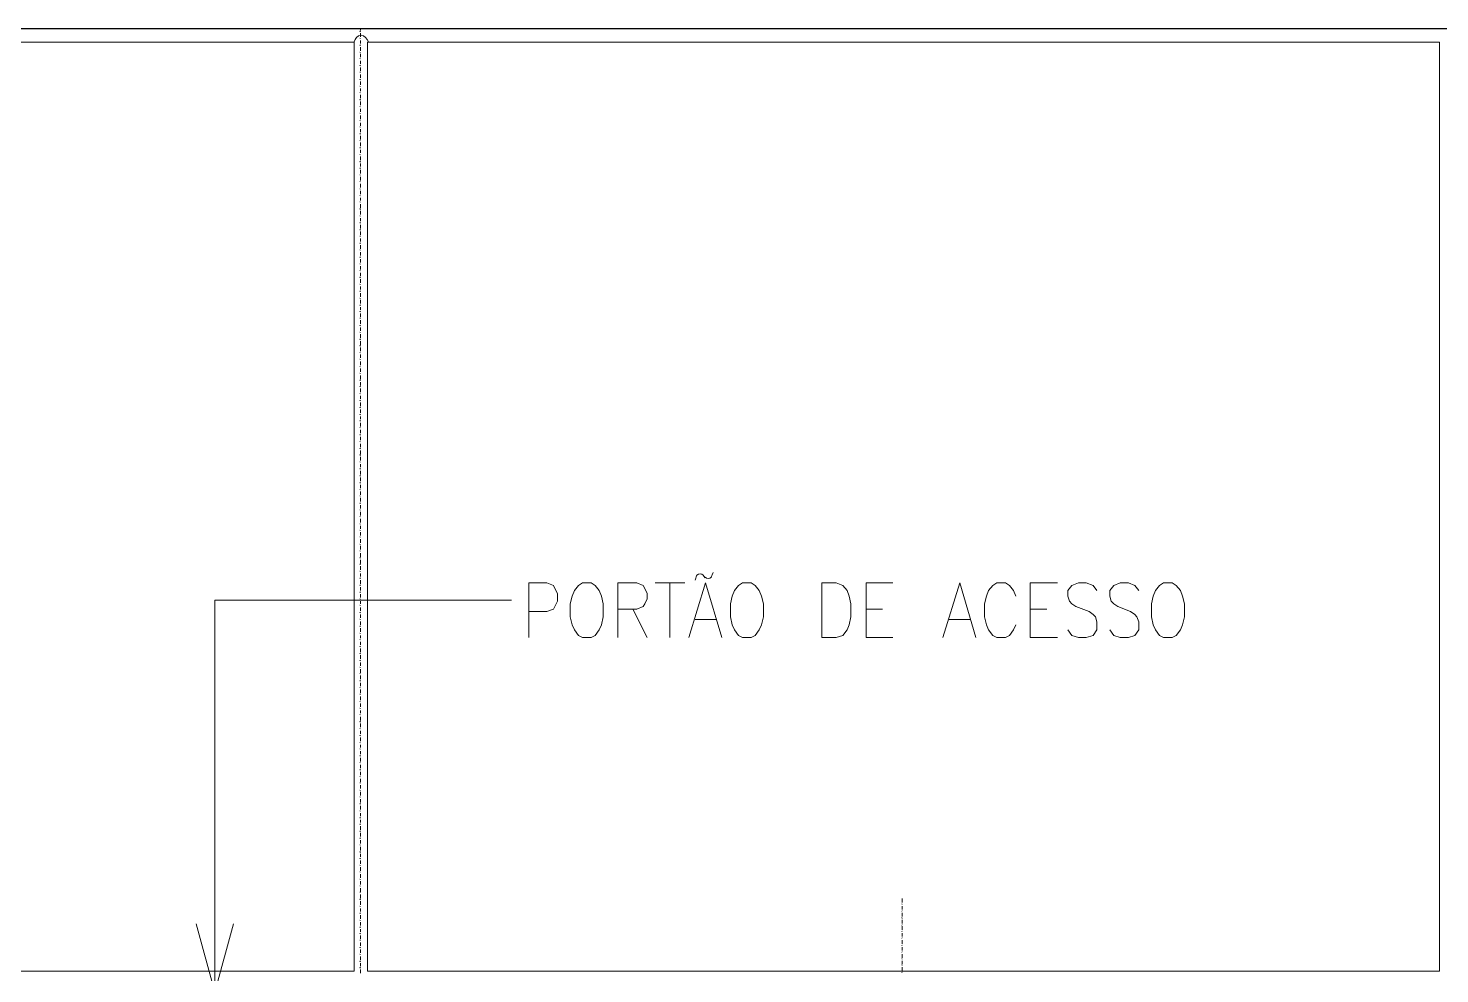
# Model space of a CAD drawing. Header units: millimetres. Extents: x 2928 to 3112, y 1220 to 1280.
# Drawn here: x 3075.62 to 3080.78, y 1236.9 to 1240.36 of the extents above; entities that cross this region are included whole.
import ezdxf

# ---------------------------------------------------------------- set-up
doc = ezdxf.new("R2010")
doc.units = ezdxf.units.MM

msp = doc.modelspace()

# ---------------------------------------------------------------- linework, layer by layer
at = {"color": 7, "linetype": 'Continuous', "lineweight": -2, "true_color": 0x000007}
msp.add_lwpolyline([(3098.42618, 1234.8053), (3098.42618, 1240.35609), (3056.66629, 1240.35609), (3056.66629, 1234.8053)], dxfattribs=at)
at = {"color": 252, "linetype": 'Continuous', "lineweight": 13, "true_color": 0x989898}
for points in [[(3076.83502, 1240.35112), (3076.83502, 1240.35774), (3076.83502, 1240.35774)], [(3076.83502, 1240.34451), (3076.83337, 1240.34782), (3076.83337, 1240.34782)], [(3076.83502, 1240.3197), (3076.83337, 1240.32135), (3076.83337, 1240.32135)], [(3076.83502, 1240.32632), (3076.83502, 1240.33955), (3076.83502, 1240.33955)], [(3076.83502, 1240.30151), (3076.83502, 1240.31308), (3076.83502, 1240.31308)], [(3076.83502, 1240.29489), (3076.83337, 1240.29654), (3076.83337, 1240.29654)], [(3076.83502, 1240.26843), (3076.83337, 1240.27008), (3076.83337, 1240.27008)], [(3076.83502, 1240.24527), (3076.83337, 1240.24692), (3076.83337, 1240.24692)], [(3076.83502, 1240.27504), (3076.83502, 1240.28827), (3076.83502, 1240.28827)], [(3076.83502, 1240.25189), (3076.83502, 1240.26346), (3076.83502, 1240.26346)], [(3076.83502, 1240.22046), (3076.83337, 1240.22211), (3076.83337, 1240.22211)], [(3076.83502, 1240.19565), (3076.83337, 1240.1973), (3076.83337, 1240.1973)], [(3076.83502, 1240.22708), (3076.83502, 1240.23865), (3076.83502, 1240.23865)], [(3076.83502, 1240.20061), (3076.83502, 1240.21384), (3076.83502, 1240.21384)], [(3076.83502, 1240.16919), (3076.83337, 1240.17084), (3076.83337, 1240.17084)], [(3076.83502, 1240.14438), (3076.83337, 1240.14603), (3076.83337, 1240.14603)], [(3076.83502, 1240.1758), (3076.83502, 1240.18903), (3076.83502, 1240.18903)], [(3076.83502, 1240.15099), (3076.83502, 1240.16257), (3076.83502, 1240.16257)], [(3076.83502, 1240.12122), (3076.83337, 1240.12287), (3076.83337, 1240.12287)], [(3076.83502, 1240.09476), (3076.83337, 1240.09806), (3076.83337, 1240.09806)], [(3076.83502, 1240.12784), (3076.83502, 1240.13776), (3076.83502, 1240.13776)], [(3076.83502, 1240.10137), (3076.83502, 1240.1146), (3076.83502, 1240.1146)], [(3076.83502, 1240.06995), (3076.83337, 1240.0716), (3076.83337, 1240.0716)], [(3076.83502, 1240.04514), (3076.83337, 1240.04679), (3076.83337, 1240.04679)], [(3076.83502, 1240.07656), (3076.83502, 1240.08979), (3076.83502, 1240.08979)], [(3076.83502, 1240.05175), (3076.83502, 1240.06333), (3076.83502, 1240.06333)], [(3076.83502, 1240.01867), (3076.83337, 1240.02033), (3076.83337, 1240.02033)], [(3076.83502, 1239.99552), (3076.83337, 1239.99717), (3076.83337, 1239.99717)], [(3076.83502, 1240.02529), (3076.83502, 1240.03852), (3076.83502, 1240.03852)], [(3076.83502, 1240.00048), (3076.83502, 1240.01206), (3076.83502, 1240.01206)], [(3076.83502, 1239.97732), (3076.83502, 1239.9889), (3076.83502, 1239.9889)], [(3076.83502, 1239.97071), (3076.83337, 1239.97236), (3076.83337, 1239.97236)], [(3076.83502, 1239.9459), (3076.83337, 1239.94755), (3076.83337, 1239.94755)], [(3076.83502, 1239.95086), (3076.83502, 1239.96409), (3076.83502, 1239.96409)], [(3076.83502, 1239.92605), (3076.83502, 1239.93928), (3076.83502, 1239.93928)], [(3076.83502, 1239.91943), (3076.83337, 1239.92109), (3076.83337, 1239.92109)], [(3076.83502, 1239.89462), (3076.83337, 1239.89628), (3076.83337, 1239.89628)], [(3076.83502, 1239.90124), (3076.83502, 1239.91282), (3076.83502, 1239.91282)], [(3076.83502, 1239.87478), (3076.83502, 1239.88801), (3076.83502, 1239.88801)], [(3076.83502, 1239.86816), (3076.83337, 1239.87147), (3076.83337, 1239.87147)], [(3076.83502, 1239.845), (3076.83337, 1239.84666), (3076.83337, 1239.84666)], [(3076.83502, 1239.85162), (3076.83502, 1239.8632), (3076.83502, 1239.8632)], [(3076.83502, 1239.82681), (3076.83502, 1239.84004), (3076.83502, 1239.84004)], [(3076.83502, 1239.82019), (3076.83337, 1239.82185), (3076.83337, 1239.82185)], [(3076.83502, 1239.79538), (3076.83337, 1239.79704), (3076.83337, 1239.79704)], [(3076.83502, 1239.80035), (3076.83502, 1239.81358), (3076.83502, 1239.81358)], [(3076.83502, 1239.77554), (3076.83502, 1239.78877), (3076.83502, 1239.78877)], [(3076.83502, 1239.76892), (3076.83337, 1239.77057), (3076.83337, 1239.77057)], [(3076.83502, 1239.74411), (3076.83337, 1239.74577), (3076.83337, 1239.74577)], [(3076.83502, 1239.75073), (3076.83502, 1239.7623), (3076.83502, 1239.7623)], [(3076.83502, 1239.72757), (3076.83502, 1239.7375), (3076.83502, 1239.7375)], [(3076.83502, 1239.72096), (3076.83337, 1239.72261), (3076.83337, 1239.72261)], [(3076.83502, 1239.69449), (3076.83337, 1239.6978), (3076.83337, 1239.6978)], [(3076.83502, 1239.70111), (3076.83502, 1239.71434), (3076.83502, 1239.71434)], [(3076.83502, 1239.6763), (3076.83502, 1239.68953), (3076.83502, 1239.68953)], [(3076.83502, 1239.66968), (3076.83337, 1239.67134), (3076.83337, 1239.67134)], [(3076.83502, 1239.64487), (3076.83337, 1239.64653), (3076.83337, 1239.64653)], [(3076.83502, 1239.65149), (3076.83502, 1239.66307), (3076.83502, 1239.66307)], [(3076.83502, 1239.62502), (3076.83502, 1239.63826), (3076.83502, 1239.63826)], [(3076.83502, 1239.61841), (3076.83337, 1239.62172), (3076.83337, 1239.62172)], [(3076.83502, 1239.59525), (3076.83337, 1239.59691), (3076.83337, 1239.59691)], [(3076.83502, 1239.60021), (3076.83502, 1239.61345), (3076.83502, 1239.61345)], [(3076.83502, 1239.57706), (3076.83502, 1239.58864), (3076.83502, 1239.58864)], [(3076.83502, 1239.57044), (3076.83337, 1239.5721), (3076.83337, 1239.5721)], [(3076.83502, 1239.54563), (3076.83337, 1239.54729), (3076.83337, 1239.54729)], [(3076.83502, 1239.55059), (3076.83502, 1239.56383), (3076.83502, 1239.56383)], [(3076.83502, 1239.52578), (3076.83502, 1239.53902), (3076.83502, 1239.53902)], [(3076.83502, 1239.51917), (3076.83337, 1239.52082), (3076.83337, 1239.52082)], [(3076.83502, 1239.49436), (3076.83337, 1239.49601), (3076.83337, 1239.49601)], [(3076.83502, 1239.50097), (3076.83502, 1239.51255), (3076.83502, 1239.51255)], [(3076.83502, 1239.47451), (3076.83502, 1239.48774), (3076.83502, 1239.48774)], [(3076.83502, 1239.46955), (3076.83337, 1239.4712), (3076.83337, 1239.4712)], [(3076.83502, 1239.44474), (3076.83337, 1239.44805), (3076.83337, 1239.44805)], [(3076.83502, 1239.41993), (3076.83337, 1239.42158), (3076.83337, 1239.42158)], [(3076.83502, 1239.45136), (3076.83502, 1239.46293), (3076.83502, 1239.46293)], [(3076.83502, 1239.42655), (3076.83502, 1239.43978), (3076.83502, 1239.43978)], [(3076.83502, 1239.39512), (3076.83337, 1239.39677), (3076.83337, 1239.39677)], [(3076.83502, 1239.36866), (3076.83337, 1239.37031), (3076.83337, 1239.37031)], [(3076.83502, 1239.40174), (3076.83502, 1239.41331), (3076.83502, 1239.41331)], [(3076.83502, 1239.37527), (3076.83502, 1239.3885), (3076.83502, 1239.3885)], [(3076.83502, 1239.34385), (3076.83337, 1239.3455), (3076.83337, 1239.3455)], [(3076.83502, 1239.32069), (3076.83337, 1239.32234), (3076.83337, 1239.32234)], [(3076.83502, 1239.35046), (3076.83502, 1239.36369), (3076.83502, 1239.36369)], [(3076.83502, 1239.32731), (3076.83502, 1239.33723), (3076.83502, 1239.33723)], [(3076.83502, 1239.29588), (3076.83337, 1239.29753), (3076.83337, 1239.29753)], [(3076.83502, 1239.26942), (3076.83337, 1239.27107), (3076.83337, 1239.27107)], [(3076.83502, 1239.30084), (3076.83502, 1239.31407), (3076.83502, 1239.31407)], [(3076.83502, 1239.27603), (3076.83502, 1239.28926), (3076.83502, 1239.28926)], [(3076.83502, 1239.24461), (3076.83337, 1239.24626), (3076.83337, 1239.24626)], [(3076.83502, 1239.21814), (3076.83337, 1239.22145), (3076.83337, 1239.22145)], [(3076.83502, 1239.25122), (3076.83502, 1239.2628), (3076.83502, 1239.2628)], [(3076.83502, 1239.22476), (3076.83502, 1239.23799), (3076.83502, 1239.23799)], [(3076.83502, 1239.19995), (3076.83502, 1239.21318), (3076.83502, 1239.21318)], [(3076.83502, 1239.19499), (3076.83337, 1239.19829), (3076.83337, 1239.19829)], [(3076.83502, 1239.17018), (3076.83337, 1239.17183), (3076.83337, 1239.17183)], [(3076.83502, 1239.17679), (3076.83502, 1239.19003), (3076.83502, 1239.19003)], [(3076.83502, 1239.15198), (3076.83502, 1239.16356), (3076.83502, 1239.16356)], [(3076.83502, 1239.14537), (3076.83337, 1239.14702), (3076.83337, 1239.14702)], [(3076.83502, 1239.1189), (3076.83337, 1239.12056), (3076.83337, 1239.12056)], [(3076.83502, 1239.12552), (3076.83502, 1239.13875), (3076.83502, 1239.13875)], [(3076.83502, 1239.10071), (3076.83502, 1239.11229), (3076.83502, 1239.11229)], [(3076.83502, 1239.09409), (3076.83337, 1239.09575), (3076.83337, 1239.09575)], [(3076.83502, 1239.06928), (3076.83337, 1239.07094), (3076.83337, 1239.07094)], [(3076.83502, 1239.07425), (3076.83502, 1239.08748), (3076.83502, 1239.08748)], [(3076.83502, 1239.05109), (3076.83502, 1239.06267), (3076.83502, 1239.06267)], [(3076.83502, 1239.04613), (3076.83337, 1239.04778), (3076.83337, 1239.04778)], [(3076.83502, 1239.01966), (3076.83337, 1239.02132), (3076.83337, 1239.02132)], [(3076.83502, 1239.02628), (3076.83502, 1239.03951), (3076.83502, 1239.03951)], [(3076.83502, 1239.00147), (3076.83502, 1239.01305), (3076.83502, 1239.01305)], [(3076.83502, 1238.99485), (3076.83337, 1238.99651), (3076.83337, 1238.99651)], [(3076.83502, 1238.96839), (3076.83337, 1238.9717), (3076.83337, 1238.9717)], [(3076.83502, 1238.97501), (3076.83502, 1238.98824), (3076.83502, 1238.98824)], [(3076.83502, 1238.9502), (3076.83502, 1238.96343), (3076.83502, 1238.96343)], [(3076.83502, 1238.94358), (3076.83337, 1238.94523), (3076.83337, 1238.94523)], [(3076.83502, 1238.92042), (3076.83337, 1238.92208), (3076.83337, 1238.92208)], [(3076.83502, 1238.92704), (3076.83502, 1238.93696), (3076.83502, 1238.93696)], [(3076.83502, 1238.90058), (3076.83502, 1238.91381), (3076.83502, 1238.91381)], [(3076.83502, 1238.89562), (3076.83337, 1238.89727), (3076.83337, 1238.89727)], [(3076.83502, 1238.86915), (3076.83337, 1238.87081), (3076.83337, 1238.87081)], [(3076.83502, 1238.87577), (3076.83502, 1238.889), (3076.83502, 1238.889)], [(3076.83502, 1238.85096), (3076.83502, 1238.86254), (3076.83502, 1238.86254)], [(3076.83502, 1238.84434), (3076.83337, 1238.846), (3076.83337, 1238.846)], [(3076.83502, 1238.81953), (3076.83337, 1238.82119), (3076.83337, 1238.82119)], [(3076.83502, 1238.82449), (3076.83502, 1238.83773), (3076.83502, 1238.83773)], [(3076.83502, 1238.79968), (3076.83502, 1238.81292), (3076.83502, 1238.81292)], [(3076.83502, 1238.79472), (3076.83337, 1238.79803), (3076.83337, 1238.79803)], [(3076.83502, 1238.76991), (3076.83337, 1238.77157), (3076.83337, 1238.77157)], [(3076.83502, 1238.77653), (3076.83502, 1238.78976), (3076.83502, 1238.78976)], [(3076.83502, 1238.75172), (3076.83502, 1238.7633), (3076.83502, 1238.7633)], [(3076.83502, 1238.7451), (3076.83337, 1238.74676), (3076.83337, 1238.74676)], [(3076.83502, 1238.71864), (3076.83337, 1238.72195), (3076.83337, 1238.72195)], [(3076.83502, 1238.72525), (3076.83502, 1238.73849), (3076.83502, 1238.73849)], [(3076.83502, 1238.70044), (3076.83502, 1238.71368), (3076.83502, 1238.71368)], [(3076.83502, 1238.69383), (3076.83337, 1238.69548), (3076.83337, 1238.69548)], [(3076.83502, 1238.66902), (3076.83337, 1238.67067), (3076.83337, 1238.67067)], [(3076.83502, 1238.64586), (3076.83337, 1238.64752), (3076.83337, 1238.64752)], [(3076.83502, 1238.67563), (3076.83502, 1238.68721), (3076.83502, 1238.68721)], [(3076.83502, 1238.65082), (3076.83502, 1238.6624), (3076.83502, 1238.6624)], [(3076.83502, 1238.6194), (3076.83337, 1238.62105), (3076.83337, 1238.62105)], [(3076.83502, 1238.59459), (3076.83337, 1238.59624), (3076.83337, 1238.59624)], [(3076.83502, 1238.62601), (3076.83502, 1238.63925), (3076.83502, 1238.63925)], [(3076.83502, 1238.60121), (3076.83502, 1238.61278), (3076.83502, 1238.61278)], [(3076.83502, 1238.56978), (3076.83337, 1238.57143), (3076.83337, 1238.57143)], [(3076.83502, 1238.54332), (3076.83337, 1238.54497), (3076.83337, 1238.54497)], [(3076.83502, 1238.57474), (3076.83502, 1238.58797), (3076.83502, 1238.58797)], [(3076.83502, 1238.54993), (3076.83502, 1238.56316), (3076.83502, 1238.56316)], [(3076.83502, 1238.52016), (3076.83337, 1238.52181), (3076.83337, 1238.52181)], [(3076.83502, 1238.49535), (3076.83337, 1238.497), (3076.83337, 1238.497)], [(3076.83502, 1238.52678), (3076.83502, 1238.5367), (3076.83502, 1238.5367)], [(3076.83502, 1238.50197), (3076.83502, 1238.51354), (3076.83502, 1238.51354)], [(3076.83502, 1238.46889), (3076.83337, 1238.47054), (3076.83337, 1238.47054)], [(3076.83502, 1238.44408), (3076.83337, 1238.44573), (3076.83337, 1238.44573)], [(3076.83502, 1238.4755), (3076.83502, 1238.48873), (3076.83502, 1238.48873)], [(3076.83502, 1238.45069), (3076.83502, 1238.46392), (3076.83502, 1238.46392)], [(3076.83502, 1238.41927), (3076.83337, 1238.42092), (3076.83337, 1238.42092)], [(3076.83502, 1238.39611), (3076.83337, 1238.39776), (3076.83337, 1238.39776)], [(3076.83502, 1238.42423), (3076.83502, 1238.43746), (3076.83502, 1238.43746)], [(3076.83502, 1238.39942), (3076.83502, 1238.41265), (3076.83502, 1238.41265)], [(3076.83502, 1238.37626), (3076.83502, 1238.38949), (3076.83502, 1238.38949)], [(3076.83502, 1238.36965), (3076.83337, 1238.3713), (3076.83337, 1238.3713)], [(3076.83502, 1238.34484), (3076.83337, 1238.34649), (3076.83337, 1238.34649)], [(3076.83502, 1238.35145), (3076.83502, 1238.36303), (3076.83502, 1238.36303)], [(3076.83502, 1238.32499), (3076.83502, 1238.33822), (3076.83502, 1238.33822)], [(3076.83502, 1238.31837), (3076.83337, 1238.32168), (3076.83337, 1238.32168)], [(3076.83502, 1238.29356), (3076.83337, 1238.29522), (3076.83337, 1238.29522)], [(3076.83502, 1238.30018), (3076.83502, 1238.31341), (3076.83502, 1238.31341)], [(3076.83502, 1238.27537), (3076.83502, 1238.28695), (3076.83502, 1238.28695)], [(3076.83502, 1238.26875), (3076.83337, 1238.27041), (3076.83337, 1238.27041)], [(3076.83502, 1238.2456), (3076.83337, 1238.24725), (3076.83337, 1238.24725)], [(3076.83502, 1238.25221), (3076.83502, 1238.26214), (3076.83502, 1238.26214)], [(3076.83502, 1238.22575), (3076.83502, 1238.23898), (3076.83502, 1238.23898)], [(3076.83502, 1238.21913), (3076.83337, 1238.22079), (3076.83337, 1238.22079)], [(3076.83502, 1238.19432), (3076.83337, 1238.19598), (3076.83337, 1238.19598)], [(3076.83502, 1238.20094), (3076.83502, 1238.21252), (3076.83502, 1238.21252)], [(3076.83502, 1238.17448), (3076.83502, 1238.18771), (3076.83502, 1238.18771)], [(3076.83502, 1238.16951), (3076.83337, 1238.17117), (3076.83337, 1238.17117)], [(3076.83502, 1238.14305), (3076.83337, 1238.1447), (3076.83337, 1238.1447)], [(3076.83502, 1238.14967), (3076.83502, 1238.1629), (3076.83502, 1238.1629)], [(3076.83502, 1238.12651), (3076.83502, 1238.13643), (3076.83502, 1238.13643)], [(3076.83502, 1238.11989), (3076.83337, 1238.12155), (3076.83337, 1238.12155)], [(3076.83502, 1238.09508), (3076.83337, 1238.09674), (3076.83337, 1238.09674)], [(3076.83502, 1238.1017), (3076.83502, 1238.11328), (3076.83502, 1238.11328)], [(3076.83502, 1238.07524), (3076.83502, 1238.08847), (3076.83502, 1238.08847)], [(3076.83502, 1238.06862), (3076.83337, 1238.07193), (3076.83337, 1238.07193)], [(3076.83502, 1238.04381), (3076.83337, 1238.04547), (3076.83337, 1238.04547)], [(3076.83502, 1238.05043), (3076.83502, 1238.06366), (3076.83502, 1238.06366)], [(3076.83502, 1238.02562), (3076.83502, 1238.0372), (3076.83502, 1238.0372)], [(3076.83502, 1238.019), (3076.83337, 1238.02066), (3076.83337, 1238.02066)], [(3076.83502, 1237.99585), (3076.83337, 1237.9975), (3076.83337, 1237.9975)], [(3076.83502, 1237.99915), (3076.83502, 1238.01239), (3076.83502, 1238.01239)], [(3076.83502, 1237.976), (3076.83502, 1237.98923), (3076.83502, 1237.98923)], [(3076.83502, 1237.96938), (3076.83337, 1237.97104), (3076.83337, 1237.97104)], [(3076.83502, 1237.94457), (3076.83337, 1237.94623), (3076.83337, 1237.94623)], [(3076.83502, 1237.95119), (3076.83502, 1237.96277), (3076.83502, 1237.96277)], [(3076.83502, 1237.92472), (3076.83502, 1237.93796), (3076.83502, 1237.93796)], [(3076.83502, 1237.91976), (3076.83337, 1237.92142), (3076.83337, 1237.92142)], [(3076.83502, 1237.8933), (3076.83337, 1237.89495), (3076.83337, 1237.89495)], [(3076.83502, 1237.89991), (3076.83502, 1237.91315), (3076.83502, 1237.91315)], [(3076.83502, 1237.8751), (3076.83502, 1237.88668), (3076.83502, 1237.88668)], [(3076.83502, 1237.86849), (3076.83337, 1237.87014), (3076.83337, 1237.87014)], [(3076.83502, 1237.84533), (3076.83337, 1237.84699), (3076.83337, 1237.84699)], [(3076.83502, 1237.81887), (3076.83337, 1237.82218), (3076.83337, 1237.82218)], [(3076.83502, 1237.85195), (3076.83502, 1237.86187), (3076.83502, 1237.86187)], [(3076.83502, 1237.82548), (3076.83502, 1237.83872), (3076.83502, 1237.83872)], [(3076.83502, 1237.79406), (3076.83337, 1237.79571), (3076.83337, 1237.79571)], [(3076.83502, 1237.76925), (3076.83337, 1237.7709), (3076.83337, 1237.7709)], [(3076.83502, 1237.80067), (3076.83502, 1237.81391), (3076.83502, 1237.81391)], [(3076.83502, 1237.77586), (3076.83502, 1237.78744), (3076.83502, 1237.78744)], [(3076.83502, 1237.74279), (3076.83337, 1237.74444), (3076.83337, 1237.74444)], [(3076.83502, 1237.71963), (3076.83337, 1237.72128), (3076.83337, 1237.72128)], [(3076.83502, 1237.7494), (3076.83502, 1237.76263), (3076.83502, 1237.76263)], [(3076.83502, 1237.72625), (3076.83502, 1237.73617), (3076.83502, 1237.73617)], [(3076.83502, 1237.69482), (3076.83337, 1237.69647), (3076.83337, 1237.69647)], [(3076.83502, 1237.67001), (3076.83337, 1237.67166), (3076.83337, 1237.67166)], [(3076.83502, 1237.70144), (3076.83502, 1237.71301), (3076.83502, 1237.71301)], [(3076.83502, 1237.67497), (3076.83502, 1237.6882), (3076.83502, 1237.6882)], [(3076.83502, 1237.64355), (3076.83337, 1237.6452), (3076.83337, 1237.6452)], [(3076.83502, 1237.61874), (3076.83337, 1237.62039), (3076.83337, 1237.62039)], [(3076.83502, 1237.65016), (3076.83502, 1237.66339), (3076.83502, 1237.66339)], [(3076.83502, 1237.62535), (3076.83502, 1237.63693), (3076.83502, 1237.63693)], [(3076.83502, 1237.59558), (3076.83337, 1237.59723), (3076.83337, 1237.59723)], [(3076.83502, 1237.56912), (3076.83337, 1237.57077), (3076.83337, 1237.57077)], [(3076.83502, 1237.59889), (3076.83502, 1237.61212), (3076.83502, 1237.61212)], [(3076.83502, 1237.57573), (3076.83502, 1237.58896), (3076.83502, 1237.58896)], [(3076.83502, 1237.55092), (3076.83502, 1237.56415), (3076.83502, 1237.56415)], [(3076.83502, 1237.54431), (3076.83337, 1237.54596), (3076.83337, 1237.54596)], [(3076.83502, 1237.5195), (3076.83337, 1237.52115), (3076.83337, 1237.52115)], [(3076.83502, 1237.52446), (3076.83502, 1237.53769), (3076.83502, 1237.53769)], [(3076.83502, 1237.49965), (3076.83502, 1237.51288), (3076.83502, 1237.51288)], [(3076.83502, 1237.49303), (3076.83337, 1237.49469), (3076.83337, 1237.49469)], [(3076.83502, 1237.46822), (3076.83337, 1237.46988), (3076.83337, 1237.46988)], [(3076.83502, 1237.47484), (3076.83502, 1237.48642), (3076.83502, 1237.48642)], [(3076.83502, 1237.45168), (3076.83502, 1237.46161), (3076.83502, 1237.46161)], [(3076.83502, 1237.44507), (3076.83337, 1237.44672), (3076.83337, 1237.44672)], [(3076.83502, 1237.4186), (3076.83337, 1237.42191), (3076.83337, 1237.42191)], [(3076.83502, 1237.42522), (3076.83502, 1237.43845), (3076.83502, 1237.43845)], [(3076.83502, 1237.40041), (3076.83502, 1237.41364), (3076.83502, 1237.41364)], [(3076.83502, 1237.39379), (3076.83337, 1237.39545), (3076.83337, 1237.39545)], [(3076.83502, 1237.36898), (3076.83337, 1237.37064), (3076.83337, 1237.37064)], [(3076.83502, 1237.3756), (3076.83502, 1237.38718), (3076.83502, 1237.38718)], [(3076.83502, 1237.34914), (3076.83502, 1237.36237), (3076.83502, 1237.36237)], [(3076.83502, 1237.34252), (3076.83337, 1237.34583), (3076.83337, 1237.34583)], [(3076.83502, 1237.31936), (3076.83337, 1237.32102), (3076.83337, 1237.32102)], [(3076.83502, 1237.32598), (3076.83502, 1237.33756), (3076.83502, 1237.33756)], [(3076.83502, 1237.30117), (3076.83502, 1237.31275), (3076.83502, 1237.31275)], [(3076.83502, 1237.29455), (3076.83337, 1237.29621), (3076.83337, 1237.29621)], [(3076.83502, 1237.26974), (3076.83337, 1237.2714), (3076.83337, 1237.2714)], [(3076.83502, 1237.27471), (3076.83502, 1237.28794), (3076.83502, 1237.28794)], [(3076.83502, 1237.2499), (3076.83502, 1237.26313), (3076.83502, 1237.26313)], [(3076.83502, 1237.24328), (3076.83337, 1237.24493), (3076.83337, 1237.24493)], [(3076.83502, 1237.21847), (3076.83337, 1237.22012), (3076.83337, 1237.22012)], [(3076.83502, 1237.22509), (3076.83502, 1237.23666), (3076.83502, 1237.23666)], [(3076.83502, 1237.19862), (3076.83502, 1237.21185), (3076.83502, 1237.21185)], [(3076.83502, 1237.19532), (3076.83337, 1237.19697), (3076.83337, 1237.19697)], [(3076.83502, 1237.16885), (3076.83337, 1237.17216), (3076.83337, 1237.17216)], [(3076.83502, 1237.17547), (3076.83502, 1237.1887), (3076.83502, 1237.1887)], [(3076.83502, 1237.15066), (3076.83502, 1237.16389), (3076.83502, 1237.16389)], [(3078.8165, 1237.15231), (3078.81484, 1237.15397), (3078.81484, 1237.15397)], [(3078.8165, 1237.15893), (3078.8165, 1237.17381), (3078.8165, 1237.17381)], [(3076.83502, 1237.14404), (3076.83337, 1237.1457), (3076.83337, 1237.1457)], [(3076.83502, 1237.11923), (3076.83337, 1237.12089), (3076.83337, 1237.12089)], [(3076.83502, 1237.12585), (3076.83502, 1237.13743), (3076.83502, 1237.13743)], [(3076.83502, 1237.09938), (3076.83502, 1237.11262), (3076.83502, 1237.11262)], [(3078.8165, 1237.1275), (3078.81484, 1237.12916), (3078.81484, 1237.12916)], [(3078.8165, 1237.10104), (3078.81484, 1237.10435), (3078.81484, 1237.10435)], [(3078.8165, 1237.13412), (3078.8165, 1237.1457), (3078.8165, 1237.1457)], [(3078.8165, 1237.10765), (3078.8165, 1237.12089), (3078.8165, 1237.12089)], [(3076.83502, 1237.09277), (3076.83337, 1237.09442), (3076.83337, 1237.09442)], [(3076.83502, 1237.06796), (3076.83337, 1237.06961), (3076.83337, 1237.06961)], [(3076.83502, 1237.0448), (3076.83337, 1237.04646), (3076.83337, 1237.04646)], [(3076.83502, 1237.07457), (3076.83502, 1237.08781), (3076.83502, 1237.08781)], [(3076.83502, 1237.05142), (3076.83502, 1237.06134), (3076.83502, 1237.06134)], [(3078.8165, 1237.07623), (3078.81484, 1237.07788), (3078.81484, 1237.07788)], [(3078.8165, 1237.05307), (3078.81484, 1237.05473), (3078.81484, 1237.05473)], [(3078.8165, 1237.08284), (3078.8165, 1237.09608), (3078.8165, 1237.09608)], [(3078.8165, 1237.05969), (3078.8165, 1237.07292), (3078.8165, 1237.07292)], [(3078.8165, 1237.03488), (3078.8165, 1237.04646), (3078.8165, 1237.04646)], [(3076.83502, 1237.01999), (3076.83337, 1237.02165), (3076.83337, 1237.02165)], [(3076.83502, 1236.99353), (3076.83337, 1236.99518), (3076.83337, 1236.99518)], [(3076.83502, 1237.02495), (3076.83502, 1237.03819), (3076.83502, 1237.03819)], [(3076.83502, 1237.00014), (3076.83502, 1237.01338), (3076.83502, 1237.01338)], [(3078.8165, 1237.02826), (3078.81484, 1237.02992), (3078.81484, 1237.02992)], [(3078.8165, 1237.0018), (3078.81484, 1237.00345), (3078.81484, 1237.00345)], [(3078.8165, 1237.00841), (3078.8165, 1237.02165), (3078.8165, 1237.02165)], [(3078.8165, 1236.9836), (3078.8165, 1236.99518), (3078.8165, 1236.99518)], [(3076.83502, 1236.96872), (3076.83337, 1236.97037), (3076.83337, 1236.97037)], [(3076.83502, 1236.94225), (3076.83337, 1236.94556), (3076.83337, 1236.94556)], [(3076.83502, 1236.97533), (3076.83502, 1236.98691), (3076.83502, 1236.98691)], [(3076.83502, 1236.94887), (3076.83502, 1236.9621), (3076.83502, 1236.9621)], [(3078.8165, 1236.97699), (3078.81484, 1236.97864), (3078.81484, 1236.97864)], [(3078.8165, 1236.95218), (3078.81484, 1236.95383), (3078.81484, 1236.95383)], [(3078.8165, 1236.95714), (3078.8165, 1236.97037), (3078.8165, 1236.97037)], [(3078.8165, 1236.93398), (3078.8165, 1236.94556), (3078.8165, 1236.94556)], [(3076.83502, 1236.9191), (3076.83337, 1236.92241), (3076.83337, 1236.92241)], [(3076.83502, 1236.92571), (3076.83502, 1236.93729), (3076.83502, 1236.93729)], [(3076.83502, 1236.90091), (3076.83502, 1236.91414), (3076.83502, 1236.91414)], [(3078.8165, 1236.92902), (3078.81484, 1236.93068), (3078.81484, 1236.93068)], [(3078.8165, 1236.90256), (3078.81484, 1236.90421), (3078.81484, 1236.90421)], [(3078.8165, 1236.90918), (3078.8165, 1236.92241), (3078.8165, 1236.92241)]]:
    msp.add_lwpolyline(points, dxfattribs=at)
at = {"color": 7, "linetype": 'Continuous', "lineweight": 5, "true_color": 0x000007}
for points in [[(3074.4202, 1236.90752), (3076.81186, 1236.90752), (3076.81186, 1240.30647), (3074.4202, 1240.30647)], [(3076.86148, 1236.90752), (3080.78144, 1236.90752), (3080.78144, 1240.30647), (3076.86148, 1240.30647)]]:
    msp.add_lwpolyline(points, close=True, dxfattribs=at)
for points in [[(3076.86148, 1236.90752), (3076.86148, 1240.30647), (3076.86148, 1240.30647)], [(3080.78144, 1236.90752), (3080.78144, 1240.30647), (3080.78144, 1240.30647)], [(3080.78144, 1236.90752), (3080.78144, 1240.30647), (3080.78144, 1240.30647)]]:
    msp.add_lwpolyline(points, dxfattribs=at)
at = {"color": 7, "linetype": 'Continuous', "lineweight": 20, "true_color": 0x000007}
for points in [[(3078.05897, 1238.33822), (3078.06559, 1238.35807), (3078.06559, 1238.35807)], [(3078.08709, 1238.35807), (3078.09536, 1238.34649), (3078.09536, 1238.34649)], [(3078.11686, 1238.34649), (3078.12513, 1238.36634), (3078.12513, 1238.36634)], [(3077.4503, 1238.12816), (3077.4503, 1238.3283), (3077.51646, 1238.3283), (3077.54127, 1238.31837), (3077.54623, 1238.30845), (3077.55616, 1238.29026), (3077.55616, 1238.26214), (3077.54623, 1238.24229), (3077.54127, 1238.23237), (3077.51646, 1238.2241), (3077.4503, 1238.2241)], [(3077.77614, 1238.12816), (3077.77614, 1238.3283), (3077.84561, 1238.3283), (3077.86876, 1238.31837), (3077.87538, 1238.30845), (3077.88365, 1238.29026), (3077.88365, 1238.27041), (3077.87538, 1238.25221), (3077.86876, 1238.24229), (3077.84561, 1238.23237), (3077.77614, 1238.23237)], [(3077.91342, 1238.3283), (3078.02093, 1238.3283), (3078.02093, 1238.3283)], [(3077.96635, 1238.3283), (3077.96635, 1238.12816), (3077.96635, 1238.12816)], [(3078.03582, 1238.12816), (3078.09701, 1238.3283), (3078.15656, 1238.12816)], [(3078.68418, 1238.12816), (3078.68418, 1238.3283), (3078.78176, 1238.3283)], [(3078.96536, 1238.12816), (3079.02655, 1238.3283), (3079.0861, 1238.12816)], [(3079.23165, 1238.28033), (3079.22338, 1238.30018), (3079.20849, 1238.31837), (3079.19361, 1238.3283), (3079.16218, 1238.3283), (3079.1473, 1238.31837), (3079.13241, 1238.30018), (3079.12414, 1238.28033), (3079.11752, 1238.25221), (3079.11752, 1238.20425), (3079.12414, 1238.17448), (3079.13241, 1238.15628), (3079.1473, 1238.13643), (3079.16218, 1238.12816), (3079.19361, 1238.12816), (3079.20849, 1238.13643), (3079.22338, 1238.15628), (3079.23165, 1238.17448)], [(3079.28458, 1238.12816), (3079.28458, 1238.3283), (3079.38382, 1238.3283)], [(3079.52771, 1238.30018), (3079.51448, 1238.31837), (3079.48967, 1238.3283), (3079.46155, 1238.3283), (3079.43674, 1238.31837), (3079.42186, 1238.30018), (3079.42186, 1238.28033), (3079.42847, 1238.26214), (3079.43674, 1238.25221), (3079.45163, 1238.24229), (3079.49959, 1238.2241), (3079.51448, 1238.21252), (3079.52275, 1238.20425), (3079.52771, 1238.18605), (3079.52771, 1238.15628), (3079.51448, 1238.13643), (3079.48967, 1238.12816), (3079.46155, 1238.12816), (3079.43674, 1238.13643), (3079.42186, 1238.15628)], [(3079.68153, 1238.30018), (3079.66665, 1238.31837), (3079.64349, 1238.3283), (3079.61372, 1238.3283), (3079.59056, 1238.31837), (3079.57568, 1238.30018), (3079.57568, 1238.28033), (3079.58064, 1238.26214), (3079.59056, 1238.25221), (3079.60545, 1238.24229), (3079.65176, 1238.2241), (3079.66665, 1238.21252), (3079.67492, 1238.20425), (3079.68153, 1238.18605), (3079.68153, 1238.15628), (3079.66665, 1238.13643), (3079.64349, 1238.12816), (3079.61372, 1238.12816), (3079.59056, 1238.13643), (3079.57568, 1238.15628)], [(3077.83072, 1238.23237), (3077.88365, 1238.12816), (3077.88365, 1238.12816)], [(3078.05897, 1238.19432), (3078.13505, 1238.19432), (3078.13505, 1238.19432)], [(3078.68418, 1238.23237), (3078.74372, 1238.23237), (3078.74372, 1238.23237)], [(3078.98851, 1238.19432), (3079.0646, 1238.19432), (3079.0646, 1238.19432)], [(3079.28458, 1238.23237), (3079.34577, 1238.23237), (3079.34577, 1238.23237)], [(3078.68418, 1238.12816), (3078.78176, 1238.12816), (3078.78176, 1238.12816)], [(3079.28458, 1238.12816), (3079.38382, 1238.12816), (3079.38382, 1238.12816)]]:
    msp.add_lwpolyline(points, dxfattribs=at)
for points in [[(3077.64713, 1238.3283), (3077.63224, 1238.31837), (3077.61736, 1238.30018), (3077.60909, 1238.28033), (3077.60247, 1238.25221), (3077.60247, 1238.20425), (3077.60909, 1238.17448), (3077.61736, 1238.15628), (3077.63224, 1238.13643), (3077.64713, 1238.12816), (3077.67855, 1238.12816), (3077.69344, 1238.13643), (3077.70833, 1238.15628), (3077.7166, 1238.17448), (3077.72321, 1238.20425), (3077.72321, 1238.25221), (3077.7166, 1238.28033), (3077.70833, 1238.30018), (3077.69344, 1238.31837), (3077.67855, 1238.3283)], [(3078.23264, 1238.3283), (3078.21775, 1238.31837), (3078.20287, 1238.30018), (3078.1946, 1238.28033), (3078.18798, 1238.25221), (3078.18798, 1238.20425), (3078.1946, 1238.17448), (3078.20287, 1238.15628), (3078.21775, 1238.13643), (3078.23264, 1238.12816), (3078.26407, 1238.12816), (3078.27895, 1238.13643), (3078.29384, 1238.15628), (3078.30211, 1238.17448), (3078.30872, 1238.20425), (3078.30872, 1238.25221), (3078.30211, 1238.28033), (3078.29384, 1238.30018), (3078.27895, 1238.31837), (3078.26407, 1238.3283)], [(3078.52209, 1238.12816), (3078.52209, 1238.3283), (3078.57502, 1238.3283), (3078.59983, 1238.31837), (3078.61471, 1238.30018), (3078.62298, 1238.28033), (3078.62794, 1238.25221), (3078.62794, 1238.20425), (3078.62298, 1238.17448), (3078.61471, 1238.15628), (3078.59983, 1238.13643), (3078.57502, 1238.12816)], [(3079.7725, 1238.3283), (3079.75762, 1238.31837), (3079.74273, 1238.30018), (3079.73446, 1238.28033), (3079.72785, 1238.25221), (3079.72785, 1238.20425), (3079.73446, 1238.17448), (3079.74273, 1238.15628), (3079.75762, 1238.13643), (3079.7725, 1238.12816), (3079.80393, 1238.12816), (3079.81881, 1238.13643), (3079.8337, 1238.15628), (3079.84197, 1238.17448), (3079.84859, 1238.20425), (3079.84859, 1238.25221), (3079.84197, 1238.28033), (3079.8337, 1238.30018), (3079.81881, 1238.31837), (3079.80393, 1238.3283)]]:
    msp.add_lwpolyline(points, close=True, dxfattribs=at)
at = {"color": 253, "linetype": 'Continuous', "lineweight": 5, "true_color": 0x9a9a9a}
for points in [[(3076.30244, 1236.83144), (3076.30244, 1237.08119), (3076.30244, 1238.26545), (3077.38745, 1238.26545)], [(3076.37025, 1237.08119), (3076.30244, 1236.83144), (3076.23462, 1237.08119)]]:
    msp.add_lwpolyline(points, dxfattribs=at)
at = {"color": 7, "linetype": 'Continuous', "lineweight": 5, "true_color": 0x000007}
for points in [[(3076.83667, 1240.33293), (3076.8251, 1240.32962), (3076.81517, 1240.3197), (3076.81186, 1240.30812)], [(3076.86479, 1240.30812), (3076.85983, 1240.3197), (3076.84991, 1240.32962), (3076.83833, 1240.33293)]]:
    msp.add_open_spline(points, degree=3, dxfattribs=at)
at = {"color": 7, "linetype": 'Continuous', "lineweight": 20, "true_color": 0x000007}
for points in [[(3078.08874, 1238.35641), (3078.08213, 1238.36303), (3078.0722, 1238.36303), (3078.06559, 1238.35641)], [(3078.09536, 1238.3498), (3078.10197, 1238.34318), (3078.1119, 1238.34318), (3078.11851, 1238.3498)]]:
    msp.add_open_spline(points, degree=3, dxfattribs=at)

doc.saveas('drawing.dxf')
